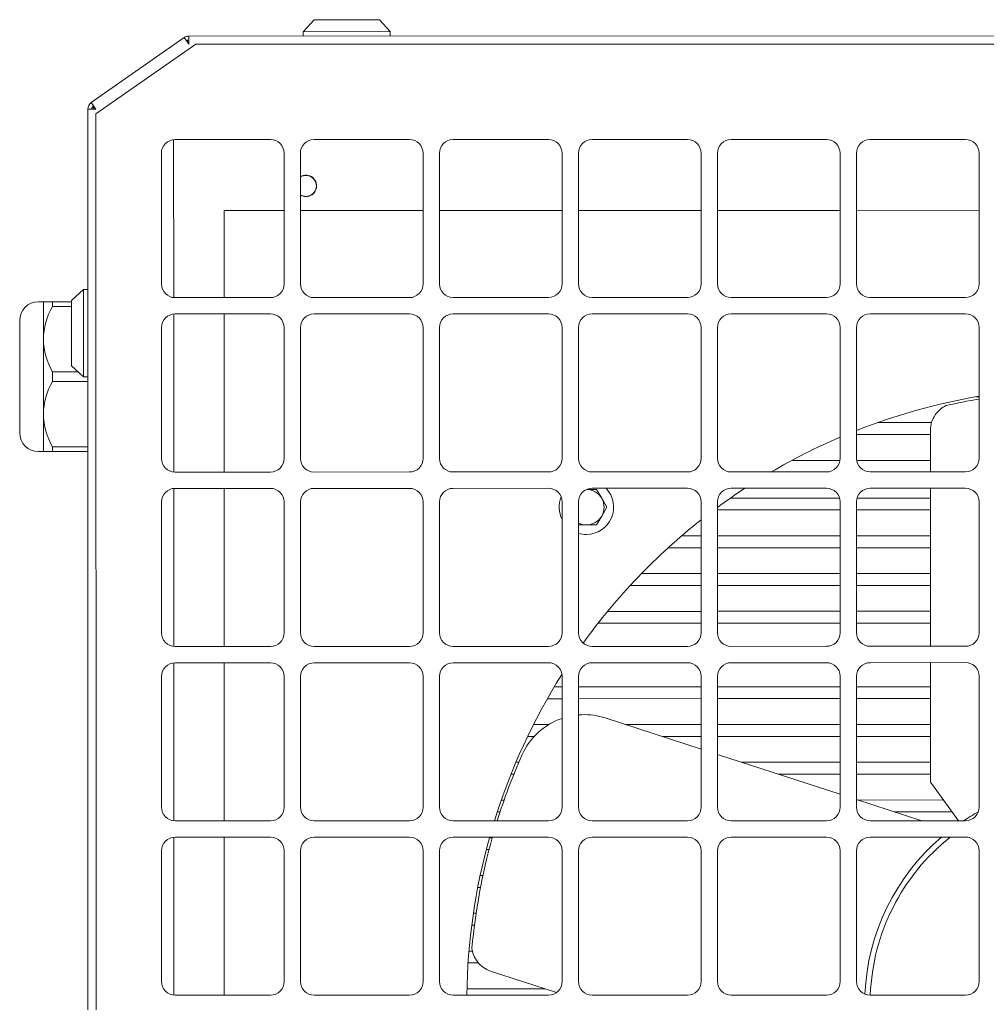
# Model space of a CAD drawing. Header units: millimetres. Extents: x 1322820 to 1391563, y 1051909 to 1098256.
# Drawn here: x 1362298.4 to 1362649.5, y 1089626.2 to 1089983.2 of the extents above; entities that cross this region are included whole.
import ezdxf

# ---------------------------------------------------------------- set-up
doc = ezdxf.new("R2010")
doc.units = ezdxf.units.MM
doc.header["$MEASUREMENT"] = 0
doc.layers.get('0').update_dxf_attribs({"true_color": 0x787878})
doc.layers.add('instalatii - echipamente_Pen_No__21', color=7, linetype='Continuous', lineweight=20, true_color=0x787878)

# ---------------------------------------------------------------- blocks, each defined once
blk = doc.blocks.new('terasa')
at = {"layer": 'instalatii - echipamente_Pen_No__21', "linetype": 'Continuous', "lineweight": 20}
for p, q in [((1362401.266, 1089978.86), (1362405.221, 1089983.212)), ((1362428.958, 1089983.216), (1362405.221, 1089983.212)), ((1362428.958, 1089983.216), (1362432.914, 1089978.865)), ((1362358.048, 1089976.735), (1362324.4, 1089953.166)), ((1362358.048, 1089976.735), (1362324.4, 1089953.166)), ((1362359.751, 1089974.304), (1362358.048, 1089976.735)), ((1362772.634, 1089977.332), (1362359.75, 1089977.271)), ((1362772.634, 1089977.332), (1362359.75, 1089977.271)), ((1362359.75, 1089977.271), (1362359.751, 1089974.304)), ((1362432.914, 1089978.865), (1362401.266, 1089978.86)), ((1362401.266, 1089977.277), (1362401.266, 1089978.86)), ((1362432.914, 1089978.865), (1362432.915, 1089977.282)), ((1362326.102, 1089948.981), (1362362.296, 1089974.305)), ((1362359.751, 1089974.66), (1362359.075, 1089975.625)), ((1362362.296, 1089974.305), (1363188.911, 1089974.426)), ((1362324.4, 1089953.166), (1362326.102, 1089950.736)), ((1362326.102, 1089950.736), (1362323.135, 1089950.735)), ((1362323.135, 1089950.735), (1362323.23, 1089301.948)), ((1362323.135, 1089950.735), (1362323.23, 1089301.948)), ((1362326.196, 1089303.354), (1362326.102, 1089948.981)), ((1362354.29, 1089939.663), (1362354.299, 1089882.35)), ((1362354.785, 1089939.688), (1362389.4, 1089939.693)), ((1362405.224, 1089939.696), (1362439.84, 1089939.701)), ((1362455.664, 1089939.703), (1362490.279, 1089939.708)), ((1362506.103, 1089939.71), (1362540.719, 1089939.715)), ((1362556.543, 1089939.718), (1362591.158, 1089939.723)), ((1362606.982, 1089939.725), (1362641.598, 1089939.73)), ((1362323.137, 1089935.728), (1362323.227, 1089316.607)), ((1362349.847, 1089887.27), (1362349.84, 1089934.743)), ((1362394.346, 1089934.749), (1362394.353, 1089887.276)), ((1362400.287, 1089887.277), (1362400.28, 1089934.75)), ((1362444.785, 1089934.756), (1362444.792, 1089887.284)), ((1362450.726, 1089887.285), (1362450.719, 1089934.757)), ((1362495.225, 1089934.764), (1362495.232, 1089887.291)), ((1362501.166, 1089887.292), (1362501.159, 1089934.765)), ((1362545.665, 1089934.771), (1362545.671, 1089887.299)), ((1362551.606, 1089887.299), (1362551.599, 1089934.772)), ((1362596.104, 1089934.779), (1362596.111, 1089887.306)), ((1362602.045, 1089887.307), (1362602.038, 1089934.779)), ((1362646.544, 1089934.786), (1362646.551, 1089887.313)), ((1362372.591, 1089913.977), (1362377.536, 1089913.977)), ((1362372.595, 1089882.328), (1362372.591, 1089913.977)), ((1362377.536, 1089913.977), (1362394.349, 1089913.98)), ((1362400.283, 1089913.981), (1362444.788, 1089913.987)), ((1362450.723, 1089913.988), (1362495.228, 1089913.995)), ((1362501.162, 1089913.995), (1362545.668, 1089914.002)), ((1362551.602, 1089914.003), (1362596.107, 1089914.009)), ((1362602.041, 1089914.01), (1362646.547, 1089914.017)), ((1362317.211, 1089881.331), (1362321.562, 1089885.288)), ((1362321.562, 1089885.288), (1362321.566, 1089853.639)), ((1362321.562, 1089885.288), (1362323.144, 1089885.288)), ((1362305.224, 1089880.835), (1362307.022, 1089880.835)), ((1362307.022, 1089880.835), (1362310.286, 1089880.836)), ((1362307.024, 1089867.236), (1362307.022, 1089880.835)), ((1362310.286, 1089880.836), (1362317.211, 1089880.837)), ((1362310.286, 1089880.836), (1362310.286, 1089879.117)), ((1362317.211, 1089881.331), (1362317.214, 1089857.595)), ((1362389.408, 1089882.331), (1362354.793, 1089882.326)), ((1362439.848, 1089882.338), (1362405.233, 1089882.333)), ((1362490.288, 1089882.345), (1362455.672, 1089882.34)), ((1362540.727, 1089882.353), (1362506.112, 1089882.348)), ((1362591.167, 1089882.36), (1362556.551, 1089882.355)), ((1362641.606, 1089882.368), (1362606.991, 1089882.363)), ((1362310.286, 1089879.117), (1362317.211, 1089879.118)), ((1362354.794, 1089876.392), (1362389.409, 1089876.397)), ((1362372.605, 1089819.032), (1362372.596, 1089876.394)), ((1362405.233, 1089876.399), (1362439.849, 1089876.404)), ((1362455.673, 1089876.406), (1362490.288, 1089876.411)), ((1362506.113, 1089876.414), (1362540.728, 1089876.419)), ((1362556.552, 1089876.421), (1362591.168, 1089876.426)), ((1362606.992, 1089876.428), (1362641.607, 1089876.434)), ((1362298.427, 1089833.243), (1362298.421, 1089874.029)), ((1362354.3, 1089876.367), (1362354.308, 1089819.054)), ((1362349.857, 1089823.973), (1362349.85, 1089871.446)), ((1362394.355, 1089871.452), (1362394.362, 1089823.98)), ((1362400.296, 1089823.981), (1362400.289, 1089871.453)), ((1362444.795, 1089871.46), (1362444.802, 1089823.987)), ((1362450.736, 1089823.988), (1362450.729, 1089871.461)), ((1362495.234, 1089871.467), (1362495.241, 1089823.995)), ((1362501.175, 1089823.995), (1362501.168, 1089871.468)), ((1362545.674, 1089871.474), (1362545.681, 1089824.002)), ((1362551.615, 1089824.003), (1362551.608, 1089871.475)), ((1362596.113, 1089871.482), (1362596.12, 1089824.009)), ((1362602.054, 1089824.01), (1362602.047, 1089871.483)), ((1362646.553, 1089871.489), (1362646.56, 1089824.017)), ((1362307.028, 1089840.038), (1362307.024, 1089867.236)), ((1362310.29, 1089855.357), (1362319.676, 1089855.358)), ((1362310.29, 1089855.357), (1362310.29, 1089851.919)), ((1362321.566, 1089853.639), (1362317.214, 1089857.595)), ((1362310.29, 1089851.919), (1362323.149, 1089851.921)), ((1362323.149, 1089853.64), (1362321.566, 1089853.639)), ((1362646.557, 1089846.368), (1362645.514, 1089846.368)), ((1362307.03, 1089826.44), (1362307.028, 1089840.038)), ((1362609.705, 1089836.967), (1362629.33, 1089836.97)), ((1362628.881, 1089819.069), (1362628.879, 1089834.175)), ((1362628.879, 1089832.668), (1362602.053, 1089832.664)), ((1362307.03, 1089826.44), (1362305.232, 1089826.439)), ((1362310.294, 1089826.44), (1362307.03, 1089826.44)), ((1362310.294, 1089828.159), (1362323.153, 1089828.161)), ((1362310.294, 1089828.159), (1362310.294, 1089826.44)), ((1362310.294, 1089826.44), (1362323.153, 1089826.442)), ((1362578.659, 1089823.265), (1362596.064, 1089823.267)), ((1362602.11, 1089823.268), (1362628.881, 1089823.272)), ((1362389.418, 1089819.034), (1362354.802, 1089819.029)), ((1362439.857, 1089819.041), (1362405.242, 1089819.036)), ((1362490.297, 1089819.049), (1362455.681, 1089819.044)), ((1362540.736, 1089819.056), (1362506.121, 1089819.051)), ((1362591.176, 1089819.064), (1362556.561, 1089819.058)), ((1362641.616, 1089819.071), (1362607, 1089819.066)), ((1362354.309, 1089813.07), (1362354.317, 1089755.757)), ((1362354.803, 1089813.095), (1362389.419, 1089813.1)), ((1362372.614, 1089755.735), (1362372.605, 1089813.097)), ((1362405.243, 1089813.102), (1362439.858, 1089813.107)), ((1362455.682, 1089813.11), (1362490.298, 1089813.115)), ((1362504.065, 1089812.701), (1362507.776, 1089812.702)), ((1362506.122, 1089813.117), (1362540.737, 1089813.122)), ((1362507.776, 1089812.702), (1362509.633, 1089809.488)), ((1362556.561, 1089813.124), (1362591.177, 1089813.129)), ((1362607.001, 1089813.132), (1362641.616, 1089813.137)), ((1362628.89, 1089755.772), (1362628.882, 1089813.135)), ((1362509.633, 1089809.488), (1362511.489, 1089806.274)), ((1362556.325, 1089809.564), (1362595.925, 1089809.57)), ((1362602.254, 1089809.571), (1362628.883, 1089809.574)), ((1362349.866, 1089760.677), (1362349.859, 1089808.149)), ((1362394.364, 1089808.156), (1362394.371, 1089760.683)), ((1362400.305, 1089760.684), (1362400.298, 1089808.156)), ((1362444.804, 1089808.163), (1362444.811, 1089760.69)), ((1362450.745, 1089760.691), (1362450.738, 1089808.164)), ((1362495.243, 1089808.17), (1362495.25, 1089760.698)), ((1362501.184, 1089760.699), (1362501.178, 1089808.171)), ((1362511.489, 1089806.274), (1362509.634, 1089803.059)), ((1362545.683, 1089808.178), (1362545.69, 1089760.705)), ((1362551.624, 1089760.706), (1362551.617, 1089808.179)), ((1362596.123, 1089805.268), (1362551.618, 1089805.261)), ((1362596.123, 1089808.185), (1362596.13, 1089760.713)), ((1362602.064, 1089760.713), (1362602.057, 1089808.186)), ((1362628.883, 1089805.272), (1362602.057, 1089805.268)), ((1362646.562, 1089808.192), (1362646.569, 1089760.72)), ((1362509.634, 1089803.059), (1362507.778, 1089799.845)), ((1362504.067, 1089799.844), (1362501.179, 1089799.844)), ((1362507.778, 1089799.845), (1362504.067, 1089799.844)), ((1362538.635, 1089795.863), (1362545.685, 1089795.865)), ((1362551.619, 1089795.865), (1362596.124, 1089795.872)), ((1362602.058, 1089795.873), (1362628.885, 1089795.877)), ((1362545.685, 1089791.562), (1362533.765, 1089791.561)), ((1362596.125, 1089791.57), (1362551.62, 1089791.563)), ((1362628.885, 1089791.574), (1362602.059, 1089791.571)), ((1362524.042, 1089782.164), (1362545.687, 1089782.167)), ((1362551.621, 1089782.168), (1362596.126, 1089782.174)), ((1362602.06, 1089782.175), (1362628.887, 1089782.179)), ((1362545.687, 1089777.865), (1362519.962, 1089777.861)), ((1362596.127, 1089777.872), (1362551.622, 1089777.865)), ((1362628.887, 1089777.877), (1362602.061, 1089777.873)), ((1362511.758, 1089768.464), (1362545.689, 1089768.469)), ((1362551.623, 1089768.47), (1362596.128, 1089768.476)), ((1362602.062, 1089768.477), (1362628.889, 1089768.481)), ((1362545.689, 1089764.167), (1362508.297, 1089764.161)), ((1362596.129, 1089764.174), (1362551.624, 1089764.168)), ((1362628.889, 1089764.179), (1362602.063, 1089764.175)), ((1362389.427, 1089755.737), (1362354.812, 1089755.732)), ((1362439.867, 1089755.745), (1362405.251, 1089755.74)), ((1362490.306, 1089755.752), (1362455.691, 1089755.747)), ((1362540.746, 1089755.759), (1362506.13, 1089755.754)), ((1362591.185, 1089755.767), (1362556.57, 1089755.762)), ((1362641.625, 1089755.774), (1362607.009, 1089755.769)), ((1362354.318, 1089749.773), (1362354.326, 1089692.46)), ((1362354.812, 1089749.798), (1362389.428, 1089749.803)), ((1362372.623, 1089692.438), (1362372.615, 1089749.801)), ((1362405.252, 1089749.806), (1362439.867, 1089749.811)), ((1362455.692, 1089749.813), (1362490.307, 1089749.818)), ((1362506.131, 1089749.82), (1362540.747, 1089749.825)), ((1362556.571, 1089749.828), (1362591.186, 1089749.833)), ((1362607.01, 1089749.835), (1362641.626, 1089749.84)), ((1362628.898, 1089706.48), (1362628.891, 1089749.838)), ((1362349.875, 1089697.38), (1362349.868, 1089744.852)), ((1362394.374, 1089744.859), (1362394.381, 1089697.386)), ((1362400.315, 1089697.387), (1362400.308, 1089744.86)), ((1362444.813, 1089744.866), (1362444.82, 1089697.394)), ((1362450.754, 1089697.395), (1362450.747, 1089744.867)), ((1362495.253, 1089744.874), (1362495.26, 1089697.401)), ((1362501.194, 1089697.402), (1362501.187, 1089744.875)), ((1362545.692, 1089744.881), (1362545.699, 1089697.409)), ((1362551.633, 1089697.409), (1362551.626, 1089744.882)), ((1362596.132, 1089744.888), (1362596.139, 1089697.416)), ((1362602.073, 1089697.417), (1362602.066, 1089744.889)), ((1362646.571, 1089744.896), (1362646.578, 1089697.423)), ((1362492.416, 1089741.066), (1362495.253, 1089741.066)), ((1362501.187, 1089741.067), (1362545.693, 1089741.073)), ((1362551.627, 1089741.074), (1362596.132, 1089741.081)), ((1362602.066, 1089741.082), (1362628.893, 1089741.085)), ((1362495.254, 1089736.764), (1362489.904, 1089736.763)), ((1362545.693, 1089736.771), (1362501.188, 1089736.765)), ((1362596.133, 1089736.778), (1362551.628, 1089736.772)), ((1362628.893, 1089736.783), (1362602.067, 1089736.779)), ((1362484.85, 1089727.367), (1362490.482, 1089727.367)), ((1362510.919, 1089729.766), (1362545.696, 1089718.472)), ((1362518.293, 1089727.372), (1362545.695, 1089727.376)), ((1362551.629, 1089727.376), (1362596.134, 1089727.383)), ((1362602.068, 1089727.384), (1362628.895, 1089727.388)), ((1362485.232, 1089723.064), (1362482.724, 1089723.064)), ((1362545.695, 1089723.073), (1362531.534, 1089723.071)), ((1362596.135, 1089723.081), (1362551.63, 1089723.074)), ((1362628.895, 1089723.085), (1362602.069, 1089723.082)), ((1362551.63, 1089716.545), (1362596.138, 1089702.091)), ((1362478.471, 1089713.668), (1362479.597, 1089713.668)), ((1362560.452, 1089713.68), (1362596.136, 1089713.685)), ((1362602.07, 1089713.686), (1362628.897, 1089713.69)), ((1362477.809, 1089709.366), (1362476.695, 1089709.365)), ((1362596.137, 1089709.383), (1362573.694, 1089709.38)), ((1362628.897, 1089709.388), (1362602.071, 1089709.384)), ((1362628.898, 1089706.48), (1362630.622, 1089704.107)), ((1362630.622, 1089704.107), (1362639.074, 1089692.477)), ((1362473.172, 1089699.969), (1362474.264, 1089699.969)), ((1362602.072, 1089700.163), (1362625.746, 1089692.475)), ((1362602.612, 1089699.988), (1362633.612, 1089699.993)), ((1362472.794, 1089695.667), (1362471.717, 1089695.667)), ((1362636.738, 1089695.691), (1362615.853, 1089695.688)), ((1362389.436, 1089692.441), (1362354.821, 1089692.436)), ((1362439.876, 1089692.448), (1362405.26, 1089692.443)), ((1362490.315, 1089692.455), (1362455.7, 1089692.45)), ((1362540.755, 1089692.463), (1362506.14, 1089692.458)), ((1362591.194, 1089692.47), (1362556.579, 1089692.465)), ((1362641.634, 1089692.477), (1362607.019, 1089692.472)), ((1362354.327, 1089686.477), (1362354.336, 1089629.164)), ((1362354.822, 1089686.501), (1362389.437, 1089686.507)), ((1362372.632, 1089629.141), (1362372.624, 1089686.504)), ((1362405.261, 1089686.509), (1362439.877, 1089686.514)), ((1362455.701, 1089686.516), (1362490.316, 1089686.521)), ((1362468.873, 1089686.271), (1362469.938, 1089686.271)), ((1362506.14, 1089686.524), (1362540.756, 1089686.529)), ((1362556.58, 1089686.531), (1362591.195, 1089686.536)), ((1362607.02, 1089686.538), (1362641.635, 1089686.543)), ((1362349.884, 1089634.083), (1362349.877, 1089681.556)), ((1362394.383, 1089681.562), (1362394.39, 1089634.09)), ((1362400.324, 1089634.091), (1362400.317, 1089681.563)), ((1362444.822, 1089681.57), (1362444.829, 1089634.097)), ((1362450.763, 1089634.098), (1362450.756, 1089681.57)), ((1362468.776, 1089681.969), (1362467.719, 1089681.969)), ((1362495.262, 1089681.577), (1362495.269, 1089634.104)), ((1362501.203, 1089634.105), (1362501.196, 1089681.578)), ((1362545.702, 1089681.584), (1362545.708, 1089634.112)), ((1362551.643, 1089634.113), (1362551.636, 1089681.585)), ((1362596.141, 1089681.592), (1362596.148, 1089634.119)), ((1362602.082, 1089634.12), (1362602.075, 1089681.593)), ((1362646.581, 1089681.599), (1362646.588, 1089634.127)), ((1362465.514, 1089672.573), (1362466.555, 1089672.573)), ((1362465.69, 1089668.27), (1362464.646, 1089668.27)), ((1362463.053, 1089658.874), (1362464.091, 1089658.875)), ((1362463.467, 1089654.572), (1362462.46, 1089654.572)), ((1362461.46, 1089645.176), (1362462.798, 1089645.177)), ((1362464.849, 1089640.875), (1362461.136, 1089640.874)), ((1362493.253, 1089630.119), (1362469.308, 1089637.895)), ((1362460.717, 1089631.478), (1362489.055, 1089631.483)), ((1362389.445, 1089629.144), (1362354.83, 1089629.139)), ((1362439.885, 1089629.151), (1362405.27, 1089629.146)), ((1362490.325, 1089629.159), (1362455.709, 1089629.154)), ((1362540.764, 1089629.166), (1362506.149, 1089629.161)), ((1362591.204, 1089629.173), (1362556.588, 1089629.168)), ((1362641.643, 1089629.181), (1362607.028, 1089629.176))]:
    blk.add_line(p, q, dxfattribs=at)
for centre, radius, start, end in [((1362359.751, 1089974.304), 2.967, 90.00838, 125.00838), ((1362359.751, 1089974.304), 1.484, 90.00838, 125.00838), ((1362360, 1089974.304), 1.484, 99.67429, 125.00838), ((1362326.102, 1089950.736), 2.967, 125.00838, 180.00838), ((1362326.102, 1089950.736), 1.484, 125.00838, 180.00838), ((1362326.105, 1089950.564), 1.484, 125.00837, 173.34966), ((1362347.268, 1089958.173), 23.129, 195.91423, 198.75967), ((1362354.785, 1089934.743), 4.945, 90.00838, 180.00838), ((1362389.401, 1089934.748), 4.945, 0.00838, 90.00838), ((1362405.225, 1089934.751), 4.945, 90.00838, 180.00838), ((1362439.84, 1089934.756), 4.945, 0.00838, 90.00838), ((1362455.665, 1089934.758), 4.945, 90.00838, 180.00838), ((1362490.28, 1089934.763), 4.945, 0.00838, 90.00838), ((1362506.104, 1089934.765), 4.945, 90.00838, 180.00838), ((1362540.719, 1089934.77), 4.945, 0.00838, 90.00838), ((1362556.544, 1089934.773), 4.945, 90.00838, 180.00838), ((1362591.159, 1089934.778), 4.945, 0.00838, 90.00838), ((1362606.983, 1089934.78), 4.945, 90.00838, 180.00838), ((1362641.599, 1089934.785), 4.945, 0.00838, 90.00838), ((1362402.26, 1089922.882), 3.907, 270.00838, 120.42938), ((1362402.26, 1089922.882), 3.808, 270.00838, 121.30579), ((1362402.26, 1089922.882), 3.808, 238.71097, 270.00838), ((1362402.26, 1089922.882), 3.907, 239.58738, 270.00838), ((1362354.792, 1089887.271), 4.945, 180.00838, 270.00838), ((1362389.408, 1089887.276), 4.945, 270.00838, 0.00838), ((1362405.232, 1089887.278), 4.945, 180.00838, 270.00838), ((1362439.847, 1089887.283), 4.945, 270.00838, 0.00838), ((1362455.671, 1089887.285), 4.945, 180.00838, 270.00838), ((1362490.287, 1089887.291), 4.945, 270.00838, 0.00838), ((1362506.111, 1089887.293), 4.945, 180.00838, 270.00838), ((1362540.726, 1089887.298), 4.945, 270.00838, 0.00838), ((1362556.551, 1089887.3), 4.945, 180.00838, 270.00838), ((1362591.166, 1089887.305), 4.945, 270.00838, 0.00838), ((1362606.99, 1089887.308), 4.945, 180.00838, 270.00838), ((1362641.606, 1089887.313), 4.945, 270.00838, 0.00838), ((1362305.225, 1089874.03), 6.804, 90.00838, 180.00838), ((1362332.194, 1089866.714), 25.175, 150.48351, 178.81046), ((1362354.795, 1089871.447), 4.945, 90.00838, 180.00838), ((1362389.41, 1089871.452), 4.945, 0.00838, 90.00838), ((1362405.234, 1089871.454), 4.945, 90.00838, 180.00838), ((1362439.85, 1089871.459), 4.945, 0.00838, 90.00838), ((1362455.674, 1089871.461), 4.945, 90.00838, 180.00838), ((1362490.289, 1089871.466), 4.945, 0.00838, 90.00838), ((1362506.113, 1089871.469), 4.945, 90.00838, 180.00838), ((1362540.729, 1089871.474), 4.945, 0.00838, 90.00838), ((1362556.553, 1089871.476), 4.945, 90.00838, 180.00838), ((1362591.168, 1089871.481), 4.945, 0.00838, 90.00838), ((1362606.992, 1089871.483), 4.945, 90.00838, 180.00838), ((1362641.608, 1089871.488), 4.945, 0.00838, 90.00838), ((1362333.088, 1089868.012), 26.075, 181.70463, 209.03492), ((1362332.198, 1089839.516), 25.175, 150.48351, 178.81046), ((1362684.171, 1089626.22), 223.516, 99.68816, 111.55491), ((1362684.171, 1089626.22), 222.527, 99.74547, 102.85867), ((1362638.769, 1089834.176), 9.89, 114.62334, 145.6662), ((1362333.092, 1089840.814), 26.075, 181.70463, 209.03492), ((1362638.769, 1089834.176), 9.89, 145.6662, 180.00838), ((1362305.231, 1089833.244), 6.804, 180.00838, 270.00838), ((1362684.171, 1089626.22), 223.516, 113.19986, 120.42245), ((1362354.802, 1089823.974), 4.945, 180.00838, 270.00838), ((1362389.417, 1089823.979), 4.945, 270.00838, 0.00838), ((1362405.241, 1089823.981), 4.945, 180.00838, 270.00838), ((1362439.857, 1089823.986), 4.945, 270.00838, 0.00838), ((1362455.681, 1089823.989), 4.945, 180.00838, 270.00838), ((1362490.296, 1089823.994), 4.945, 270.00838, 0.00838), ((1362506.12, 1089823.996), 4.945, 180.00838, 270.00838), ((1362540.736, 1089824.001), 4.945, 270.00838, 0.00838), ((1362556.56, 1089824.004), 4.945, 180.00838, 270.00838), ((1362591.175, 1089824.009), 4.945, 270.00838, 0.00838), ((1362606.999, 1089824.011), 4.945, 180.00838, 270.00838), ((1362641.615, 1089824.016), 4.945, 270.00838, 0.00838), ((1362354.804, 1089808.15), 4.945, 90.00838, 180.00838), ((1362389.419, 1089808.155), 4.945, 0.00838, 90.00838), ((1362405.243, 1089808.157), 4.945, 90.00838, 180.00838), ((1362439.859, 1089808.162), 4.945, 0.00838, 90.00838), ((1362455.683, 1089808.165), 4.945, 90.00838, 180.00838), ((1362490.298, 1089808.17), 4.945, 0.00838, 90.00838), ((1362506.123, 1089808.172), 4.945, 90.00838, 180.00838), ((1362504.066, 1089806.273), 6.429, 30.00838, 90.00838), ((1362504.066, 1089806.273), 9.89, 270.00838, 43.79732), ((1362540.738, 1089808.177), 4.945, 0.00838, 90.00838), ((1362684.171, 1089626.22), 223.516, 123.25867, 126.3729), ((1362556.562, 1089808.179), 4.945, 90.00838, 180.00838), ((1362591.178, 1089808.184), 4.945, 0.00838, 90.00838), ((1362607.002, 1089808.187), 4.945, 90.00838, 180.00838), ((1362641.617, 1089808.192), 4.945, 0.00838, 90.00838), ((1362504.066, 1089806.273), 9.89, 157.95826, 206.88268), ((1362504.066, 1089806.273), 6.429, 330.00838, 30.00838), ((1362684.171, 1089626.22), 223.516, 128.28575, 144.20001), ((1362504.066, 1089806.273), 6.429, 270.00838, 330.00838), ((1362504.066, 1089806.273), 6.429, 243.314, 270.00838), ((1362504.066, 1089806.273), 9.89, 253.03063, 270.00838), ((1362354.811, 1089760.677), 4.945, 180.00838, 270.00838), ((1362389.426, 1089760.682), 4.945, 270.00838, 0.00838), ((1362405.25, 1089760.685), 4.945, 180.00838, 270.00838), ((1362439.866, 1089760.69), 4.945, 270.00838, 0.00838), ((1362455.69, 1089760.692), 4.945, 180.00838, 270.00838), ((1362490.305, 1089760.697), 4.945, 270.00838, 0.00838), ((1362506.13, 1089760.699), 4.945, 180.00838, 270.00838), ((1362540.745, 1089760.704), 4.945, 270.00838, 0.00838), ((1362556.569, 1089760.707), 4.945, 180.00838, 270.00838), ((1362591.184, 1089760.712), 4.945, 270.00838, 0.00838), ((1362607.009, 1089760.714), 4.945, 180.00838, 270.00838), ((1362641.624, 1089760.719), 4.945, 270.00838, 0.00838), ((1362354.813, 1089744.853), 4.945, 90.00838, 180.00838), ((1362389.429, 1089744.858), 4.945, 0.00838, 90.00838), ((1362405.253, 1089744.861), 4.945, 90.00838, 180.00838), ((1362439.868, 1089744.866), 4.945, 0.00838, 90.00838), ((1362455.692, 1089744.868), 4.945, 90.00838, 180.00838), ((1362490.308, 1089744.873), 4.945, 0.00838, 90.00838), ((1362506.132, 1089744.875), 4.945, 90.00838, 180.00838), ((1362540.747, 1089744.88), 4.945, 0.00838, 90.00838), ((1362556.571, 1089744.883), 4.945, 90.00838, 180.00838), ((1362591.187, 1089744.888), 4.945, 0.00838, 90.00838), ((1362607.011, 1089744.89), 4.945, 90.00838, 180.00838), ((1362641.626, 1089744.895), 4.945, 0.00838, 90.00838), ((1362684.171, 1089626.22), 223.516, 147.71967, 162.76325), ((1362503.282, 1089706.25), 24.725, 91.9214, 94.87538), ((1362503.282, 1089706.25), 24.725, 72.00838, 91.9214), ((1362503.282, 1089706.25), 24.725, 108.99398, 156.13418), ((1362684.171, 1089626.22), 222.527, 156.13418, 162.6892), ((1362354.82, 1089697.381), 4.945, 180.00838, 270.00838), ((1362389.435, 1089697.386), 4.945, 270.00838, 0.00838), ((1362405.26, 1089697.388), 4.945, 180.00838, 270.00838), ((1362439.875, 1089697.393), 4.945, 270.00838, 0.00838), ((1362455.699, 1089697.395), 4.945, 180.00838, 270.00838), ((1362490.315, 1089697.4), 4.945, 270.00838, 0.00838), ((1362506.139, 1089697.403), 4.945, 180.00838, 270.00838), ((1362540.754, 1089697.408), 4.945, 270.00838, 0.00838), ((1362556.578, 1089697.41), 4.945, 180.00838, 270.00838), ((1362591.194, 1089697.415), 4.945, 270.00838, 0.00838), ((1362607.018, 1089697.417), 4.945, 180.00838, 270.00838), ((1362684.171, 1089626.22), 79.121, 118.59137, 123.13127), ((1362641.633, 1089697.423), 4.945, 270.00838, 0.00838), ((1362354.822, 1089681.556), 4.945, 90.00838, 180.00838), ((1362389.438, 1089681.561), 4.945, 0.00838, 90.00838), ((1362405.262, 1089681.564), 4.945, 90.00838, 180.00838), ((1362439.877, 1089681.569), 4.945, 0.00838, 90.00838), ((1362455.702, 1089681.571), 4.945, 90.00838, 180.00838), ((1362684.171, 1089626.22), 223.516, 164.41519, 179.24778), ((1362684.171, 1089626.22), 222.527, 164.34903, 174.85867), ((1362490.317, 1089681.576), 4.945, 0.00838, 90.00838), ((1362506.141, 1089681.579), 4.945, 90.00838, 180.00838), ((1362540.756, 1089681.584), 4.945, 0.00838, 90.00838), ((1362556.581, 1089681.586), 4.945, 90.00838, 180.00838), ((1362591.196, 1089681.591), 4.945, 0.00838, 90.00838), ((1362607.02, 1089681.593), 4.945, 90.00838, 180.00838), ((1362684.171, 1089626.22), 79.121, 130.32325, 177.58202), ((1362684.171, 1089626.22), 77.143, 128.55956, 177.80413), ((1362641.636, 1089681.598), 4.945, 0.00838, 90.00838), ((1362472.363, 1089647.302), 9.89, 186.62334, 217.66619), ((1362472.363, 1089647.302), 9.89, 217.6662, 252.00838), ((1362354.829, 1089634.084), 4.945, 180.00838, 270.00838), ((1362389.445, 1089634.089), 4.945, 270.00838, 0.00838), ((1362405.269, 1089634.091), 4.945, 180.00838, 270.00838), ((1362439.884, 1089634.096), 4.945, 270.00838, 0.00838), ((1362455.708, 1089634.099), 4.945, 180.00838, 270.00838), ((1362490.324, 1089634.104), 4.945, 270.00838, 0.00838), ((1362506.148, 1089634.106), 4.945, 180.00838, 270.00838), ((1362540.763, 1089634.111), 4.945, 270.00838, 0.00838), ((1362556.588, 1089634.113), 4.945, 180.00838, 270.00838), ((1362591.203, 1089634.118), 4.945, 270.00838, 0.00838), ((1362607.027, 1089634.121), 4.945, 180.00838, 270.00838), ((1362641.643, 1089634.126), 4.945, 270.00838, 0.00838)]:
    blk.add_arc(centre, radius, start, end, dxfattribs=at)

msp = doc.modelspace()

# ---------------------------------------------------------------- block references
msp.add_blockref('terasa', (0, 0))

doc.saveas('drawing.dxf')
